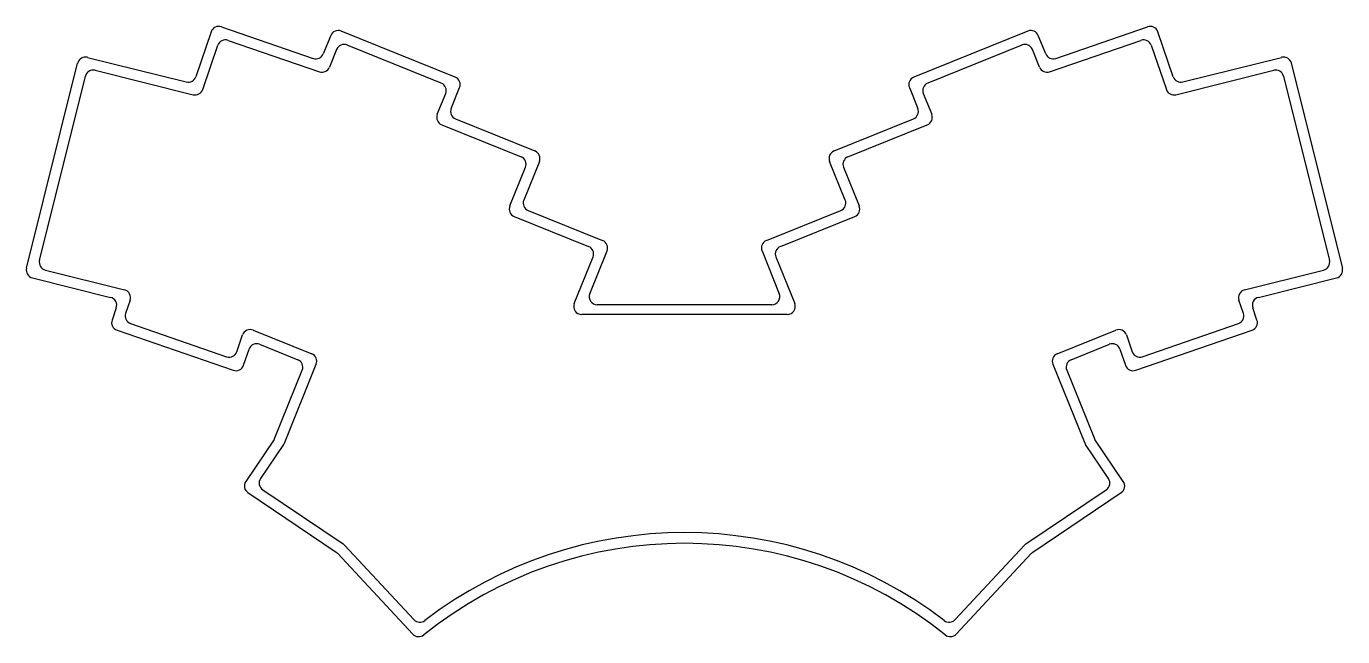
# Model space of a CAD drawing. Header units: millimetres. Extents: x 80 to 326, y -211 to -97.
import ezdxf

# ---------------------------------------------------------------- set-up
doc = ezdxf.new("R2010")
doc.units = ezdxf.units.MM

msp = doc.modelspace()

# ---------------------------------------------------------------- linework, layer by layer
at = {"linetype": 'CONTINUOUS'}
for p, q in [((114.55, -97.87), (111.64, -106.3)), ((116.45, -96.94), (133.62, -102.85)), ((160.16, -106.36), (138.83, -97.75)), ((267.24, -97.75), (245.92, -106.36)), ((272.46, -102.85), (289.62, -96.94)), ((294.43, -106.3), (291.53, -97.87)), ((112.94, -108.68), (115.79, -100.41)), ((117.69, -99.48), (134.76, -105.36)), ((136.88, -98.57), (135.49, -102)), ((157.55, -107.47), (139.94, -100.35)), ((266.14, -100.35), (248.52, -107.47)), ((270.58, -102), (269.2, -98.57)), ((271.32, -105.36), (288.38, -99.48)), ((290.29, -100.41), (293.14, -108.68)), ((91.38, -102.66), (109.86, -107.26)), ((137.98, -101.18), (136.64, -104.5)), ((269.44, -104.5), (268.09, -101.18)), ((296.21, -107.26), (314.69, -102.66)), ((80.01, -142.08), (89.56, -103.75)), ((92.84, -105.08), (111.16, -109.65)), ((294.92, -109.65), (313.24, -105.08)), ((316.51, -103.75), (326.07, -142.08)), ((82.43, -140.62), (91.02, -106.17)), ((315.06, -106.17), (323.64, -140.62)), ((156.81, -113.31), (158.38, -109.42)), ((159.41, -112.21), (160.98, -108.31)), ((245.09, -108.31), (246.66, -112.21)), ((247.69, -109.42), (249.27, -113.31)), ((157.64, -115.27), (172.47, -121.26)), ((160.24, -114.16), (175.07, -120.15)), ((231, -120.15), (245.83, -114.16)), ((233.6, -121.26), (248.44, -115.27)), ((175.9, -122.11), (172.98, -129.34)), ((233.09, -129.34), (230.17, -122.11)), ((170.38, -130.44), (173.3, -123.21)), ((232.77, -123.21), (235.7, -130.44)), ((171.21, -132.4), (185.11, -138.02)), ((173.81, -131.29), (187.72, -136.91)), ((218.36, -136.91), (232.26, -131.29)), ((220.96, -138.02), (234.87, -132.4)), ((182.42, -148.68), (185.94, -139.97)), ((185.33, -146.84), (188.55, -138.86)), ((217.53, -138.86), (220.75, -146.84)), ((220.13, -139.97), (223.65, -148.68)), ((83.52, -142.44), (98.32, -146.13)), ((307.75, -146.13), (322.55, -142.44)), ((81.1, -143.89), (95.72, -147.54)), ((310.36, -147.54), (324.98, -143.89)), ((96.77, -149.48), (95.99, -151.77)), ((99.38, -148.07), (98.53, -150.53)), ((219.36, -148.9), (186.72, -148.9)), ((307.54, -150.53), (306.7, -148.07)), ((310.09, -151.77), (309.3, -149.48)), ((99.46, -152.43), (117.42, -158.62)), ((222.26, -150.74), (183.81, -150.74)), ((288.65, -158.62), (306.61, -152.43)), ((96.92, -153.67), (118.66, -161.16)), ((119.33, -157.69), (120.41, -154.56)), ((122.39, -153.66), (133.33, -158.08)), ((272.75, -158.08), (283.69, -153.66)), ((285.67, -154.56), (286.74, -157.69)), ((287.41, -161.16), (309.16, -153.67)), ((120.57, -160.23), (121.61, -157.2)), ((123.59, -156.3), (130.72, -159.18)), ((275.35, -159.18), (282.48, -156.3)), ((284.46, -157.2), (285.5, -160.23)), ((126.43, -173.82), (131.55, -161.14)), ((128.21, -174.76), (134.16, -160.03)), ((271.92, -160.03), (277.87, -174.76)), ((274.52, -161.14), (279.64, -173.82)), ((126.28, -174.09), (120.98, -181.95)), ((285.09, -181.95), (279.79, -174.09)), ((128.06, -175.04), (123.76, -181.41)), ((282.31, -181.41), (278.02, -175.04)), ((121.39, -184.03), (137.89, -195.16)), ((124.17, -183.49), (139.2, -193.63)), ((266.87, -193.63), (281.91, -183.49)), ((268.18, -195.16), (284.69, -184.03)), ((139.46, -193.85), (152.45, -207.78)), ((253.63, -207.78), (266.61, -193.85)), ((138.15, -195.38), (152.23, -210.49)), ((253.84, -210.49), (267.92, -195.38))]:
    msp.add_line(p, q, dxfattribs=at)
for centre, radius, start, end in [((115.96, -98.36), 1.5, 71, 161), ((138.27, -99.14), 1.5, 68, 158), ((267.81, -99.14), 1.5, 22, 112), ((290.11, -98.36), 1.5, 19, 109), ((117.2, -100.9), 1.5, 71, 161), ((139.37, -101.74), 1.5, 68, 158), ((266.7, -101.74), 1.5, 22, 112), ((288.87, -100.9), 1.5, 19, 109), ((91.02, -104.11), 1.5, 76, 166), ((134.1, -101.43), 1.5, 251, 338), ((271.97, -101.43), 1.5, 202, 289), ((315.06, -104.11), 1.5, 14, 104), ((92.47, -106.54), 1.5, 76, 166), ((135.25, -103.94), 1.5, 251, 338), ((270.83, -103.94), 1.5, 202, 289), ((313.6, -106.54), 1.5, 14, 104), ((110.23, -105.81), 1.5, 256, 341), ((156.99, -108.86), 1.5, 338, 68), ((159.59, -107.75), 1.5, 338, 68), ((246.48, -107.75), 1.5, 112, 202), ((249.08, -108.86), 1.5, 112, 202), ((295.85, -105.81), 1.5, 199, 284), ((111.52, -108.19), 1.5, 256, 341), ((294.55, -108.19), 1.5, 199, 284), ((160.8, -112.77), 1.5, 158, 248), ((245.27, -112.77), 1.5, 292, 22), ((158.2, -113.88), 1.5, 158, 248), ((247.88, -113.88), 1.5, 292, 22), ((174.51, -121.55), 1.5, 338, 68), ((231.56, -121.55), 1.5, 112, 202), ((171.91, -122.65), 1.5, 338, 68), ((234.17, -122.65), 1.5, 112, 202), ((171.77, -131.01), 1.5, 158, 248), ((174.37, -129.9), 1.5, 158, 248), ((231.7, -129.9), 1.5, 292, 22), ((234.31, -131.01), 1.5, 292, 22), ((187.16, -138.3), 1.5, 338, 68), ((218.92, -138.3), 1.5, 112, 202), ((184.55, -139.41), 1.5, 338, 68), ((221.52, -139.41), 1.5, 112, 202), ((81.46, -142.44), 1.5, 166, 256), ((83.89, -140.98), 1.5, 166, 256), ((322.19, -140.98), 1.5, 284, 14), ((324.61, -142.44), 1.5, 284, 14), ((95.36, -148.99), 1.5, 341, 76), ((97.96, -147.58), 1.5, 341, 76), ((186.72, -147.4), 1.5, 158, 270), ((219.36, -147.4), 1.5, 270, 22), ((308.12, -147.58), 1.5, 104, 199), ((310.72, -148.99), 1.5, 104, 199), ((183.81, -149.24), 1.5, 158, 270), ((222.26, -149.24), 1.5, 270, 22), ((97.41, -152.25), 1.5, 161, 251), ((99.95, -151.01), 1.5, 161, 251), ((306.13, -151.01), 1.5, 289, 19), ((308.67, -152.25), 1.5, 289, 19), ((121.83, -155.05), 1.5, 68, 161), ((284.25, -155.05), 1.5, 19, 112), ((123.03, -157.69), 1.5, 68, 161), ((283.04, -157.69), 1.5, 19, 112), ((117.91, -157.2), 1.5, 251, 341), ((130.16, -160.57), 1.5, 338, 68), ((132.77, -159.47), 1.5, 338, 68), ((273.31, -159.47), 1.5, 112, 202), ((275.91, -160.57), 1.5, 112, 202), ((288.16, -157.2), 1.5, 199, 289), ((119.15, -159.74), 1.5, 251, 341), ((286.92, -159.74), 1.5, 199, 289), ((125.04, -173.25), 1.5, 326, 338), ((126.82, -174.2), 1.5, 326, 338), ((279.26, -174.2), 1.5, 202, 214), ((281.03, -173.25), 1.5, 202, 214), ((122.23, -182.79), 1.5, 146, 236), ((125, -182.25), 1.5, 146, 236), ((281.07, -182.25), 1.5, 304, 34), ((283.85, -182.79), 1.5, 304, 34), ((203.04, -271.51), 80, 52.6069, 127.3931), ((138.36, -194.88), 1.5, 43, 56), ((203.04, -271.51), 78, 51.3014, 128.6986), ((267.71, -194.88), 1.5, 124, 137), ((137.06, -196.41), 1.5, 43, 56), ((269.02, -196.41), 1.5, 124, 137), ((153.54, -206.76), 1.5, 223, 307.3931), ((252.53, -206.76), 1.5, 232.6069, 317), ((153.33, -209.46), 1.5, 223, 308.6986), ((252.74, -209.46), 1.5, 231.3014, 317)]:
    msp.add_arc(centre, radius, start, end, dxfattribs=at)

doc.saveas('drawing.dxf')
